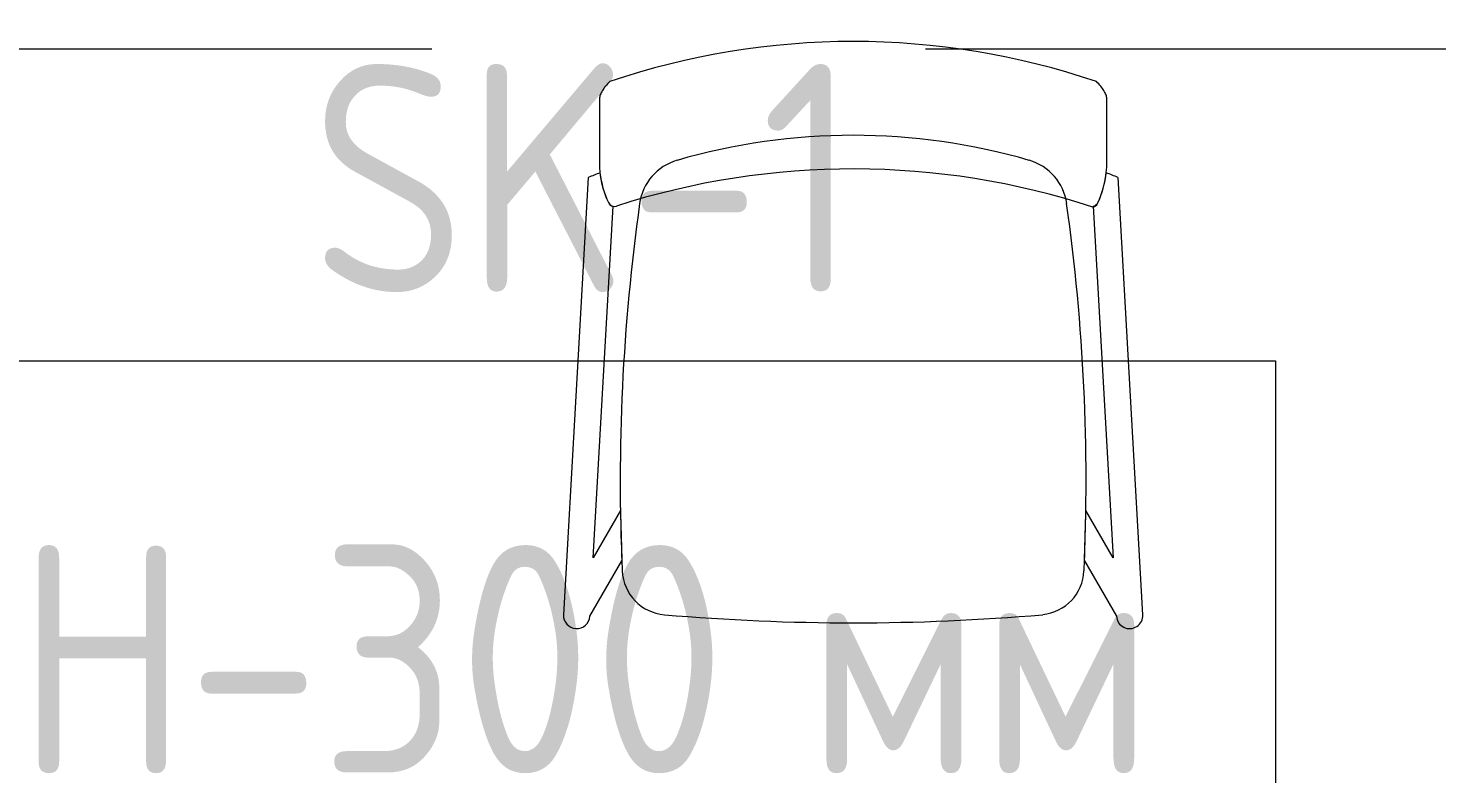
# Model space of a CAD drawing. Header units: millimetres. Extents: x -2911 to 185427, y -8553 to 29000.
# Drawn here: x 26034 to 27393, y 2901 to 3620 of the extents above; entities that cross this region are included whole.
import ezdxf

# ---------------------------------------------------------------- set-up
doc = ezdxf.new("R2010")
doc.units = ezdxf.units.MM
doc.linetypes.add('Осевая', pattern=[3175, 635, -476.25, 1587.5, -476.25])
doc.layers.add('E-ELEC-FIXT-IDEN', color=7, linetype='Continuous', lineweight=9)
doc.layers.add('Оси-2', color=7, linetype='Осевая', lineweight=9)
doc.layers.add('I-FURN-1', color=7, linetype='Continuous', lineweight=9, true_color=0xf0f0f0)
doc.styles.add('GOST Common', font='GOST_Common.ttf', dxfattribs={"width": 0.9, "height": 220})

# ---------------------------------------------------------------- blocks, each defined once
blk = doc.blocks.new('Chair_1 noor 78578 - 1_4-25422005-План размещения напольных электротехнических лючков и розеток 2 этажа в осях 1-12')
at = {"layer": 'I-FURN-1'}
for p, q in [((-130.5, 405.7), (-130.5, 344.8)), ((359.1, 344.8), (359.1, 405.7)), ((-141.2, 329.7), (-165.1, -92)), ((393.7, -92), (369.8, 329.7)), ((-136.5, -37.1), (-117.3, 302)), ((345.9, 302), (365.1, -37.1)), ((-110.2, 8.6), (-136.5, -37.1)), ((365.1, -37.1), (338.8, 8.6)), ((-139.7, -93.5), (-108.8, -39.9)), ((337.4, -39.9), (368.3, -93.5))]:
    blk.add_line(p, q, dxfattribs=at)
for centre, radius, start, end in [((114.3, -271.9), 732.8, 71.3174, 108.6833), ((114.3, -239.2), 609.6, 73.8265, 106.1735), ((-37.4, 344.8), 93.1, 180, 204.9864), ((-41.4, 297.5), 50.8, 106.1735, 171.9659), ((270, 297.5), 50.8, 8.0341, 73.8265), ((266, 344.8), 93.1, 334.477, 360), ((114.3, -279.3), 660.4, 111.7, 112.7563), ((-37.4, 344.8), 93.1, 186.4785, 204.9864), ((114.3, -408), 746, 71.9445, 107.8276), ((266, 344.8), 93.1, 335.0136, 353.5215), ((114.3, -279.3), 660.4, 67.2437, 68.3), ((-116, 308.2), 6.35, 204.9864, 258.4091), ((-116, 308.2), 6.35, 204.9864, 287.8276), ((1798.9, 37.7), 1909.3, 171.9659, 182.6261), ((-1570.3, 37.7), 1909.3, 357.3739, 8.0341), ((344.3, 307.4), 6.35, 281.4186, 334.477), ((344.6, 308.2), 6.35, 281.5909, 335.0136), ((1798.9, 37.7), 1909.3, 180.8761, 182.3307), ((-1570.3, 37.7), 1909.3, 357.6693, 359.1239), ((-64, -47.7), 44.5, 182.6261, 265.0912), ((292.6, -47.7), 44.4, 275.9396, 357.3739), ((-152.4, -92.7), 12.7, 176.75, 356.75), ((114.8, 2033.8), 2133.6, 265.0912, 274.9044), ((381, -92.7), 12.7, 183.25, 3.25)]:
    blk.add_arc(centre, radius, start, end, dxfattribs=at)
for points in [[(-120.4, 422.3), (-122, 420.8), (-124.7, 417.8), (-127.8, 413.5), (-129.8, 409.4), (-130.4, 406.9), (-130.5, 405.7)], [(359.1, 405.7), (359, 406.9), (358.4, 409.4), (356.4, 413.5), (353.3, 417.8), (350.6, 420.8), (349, 422.3)]]:
    blk.add_open_spline(points, degree=3, dxfattribs=at)

msp = doc.modelspace()

# ---------------------------------------------------------------- linework, layer by layer
at = {"layer": 'E-ELEC-FIXT-IDEN', "flags": 128}
msp.add_lwpolyline([(25924.3, 3299), (27237.6, 3299), (27237.6, 2008), (25924.3, 2008)], close=True, dxfattribs=at)
at = {"layer": 'Оси-2'}
msp.add_line((389, 3600), (35990, 3600), dxfattribs=at)

# ---------------------------------------------------------------- block references
at = {"layer": 'I-FURN-1'}
msp.add_blockref('Chair_1 noor 78578 - 1_4-25422005-План размещения напольных электротехнических лючков и розеток 2 этажа в осях 1-12', (26716, 3146.1), dxfattribs=at)

# ---------------------------------------------------------------- texts
at = {"layer": 'E-ELEC-FIXT-IDEN', "char_height": 220, "attachment_point": 1, "style": 'GOST Common'}
for s, insert, width in [('SK-1', (26307.4, 3585.3), 656.582), ('H-300 ', (26024.3, 3121.3), 923.544), ('мм', (26786.3, 3121.3), 375.19)]:
    msp.add_mtext(s, dxfattribs=dict(at, insert=insert, width=width))

doc.saveas('drawing.dxf')
